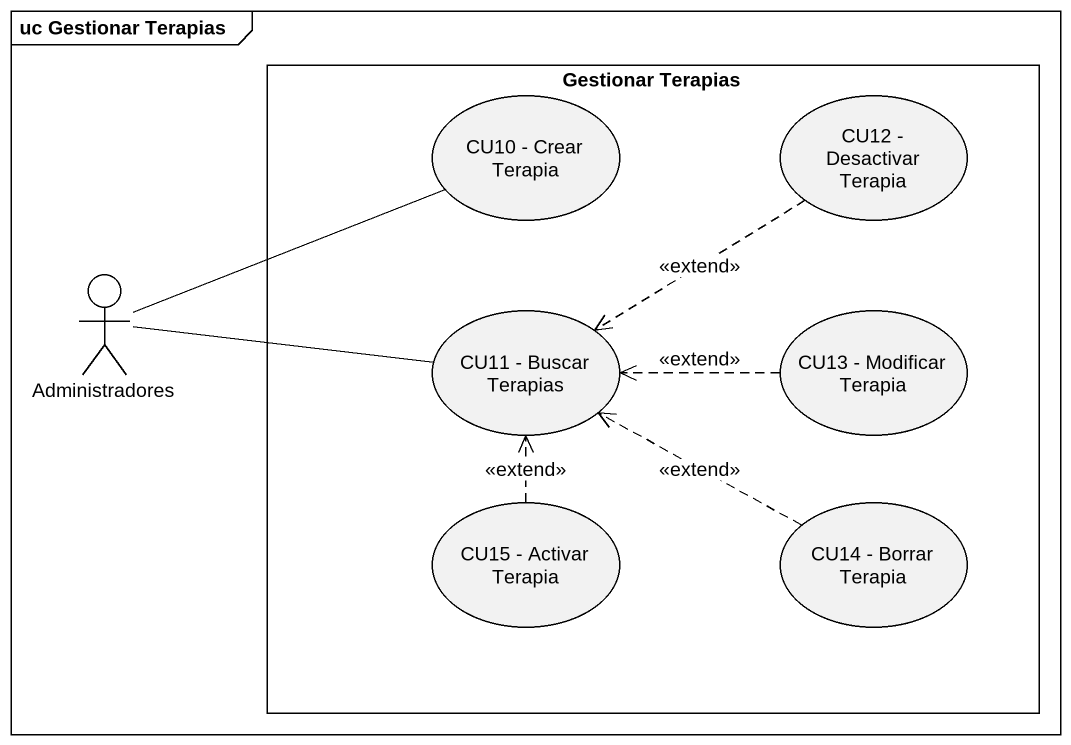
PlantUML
@startuml
mainframe uc Gestionar Terapias
rectangle "Gestionar Terapias" as Gestionar_Terapias {
  usecase "CU10 - Crear Terapia" as CU10_Crear_Terapia
  usecase "CU12 - Desactivar Terapia" as CU12_Desactivar_Terapia
  usecase "CU11 - Buscar Terapias" as CU11_Buscar_Terapias
  usecase "CU13 - Modificar Terapia" as CU13_Modificar_Terapia
  usecase "CU15 - Activar Terapia" as CU15_Activar_Terapia
  usecase "CU14 - Borrar Terapia" as CU14_Borrar_Terapia
}
actor Administradores
CU10_Crear_Terapia -left- Administradores
CU12_Desactivar_Terapia ..> CU11_Buscar_Terapias : <<extend>>
CU11_Buscar_Terapias -left- Administradores
CU13_Modificar_Terapia .left.> CU11_Buscar_Terapias : <<extend>>
CU15_Activar_Terapia .up.> CU11_Buscar_Terapias : <<extend>>
CU14_Borrar_Terapia .left.> CU11_Buscar_Terapias : <<extend>>
@enduml
